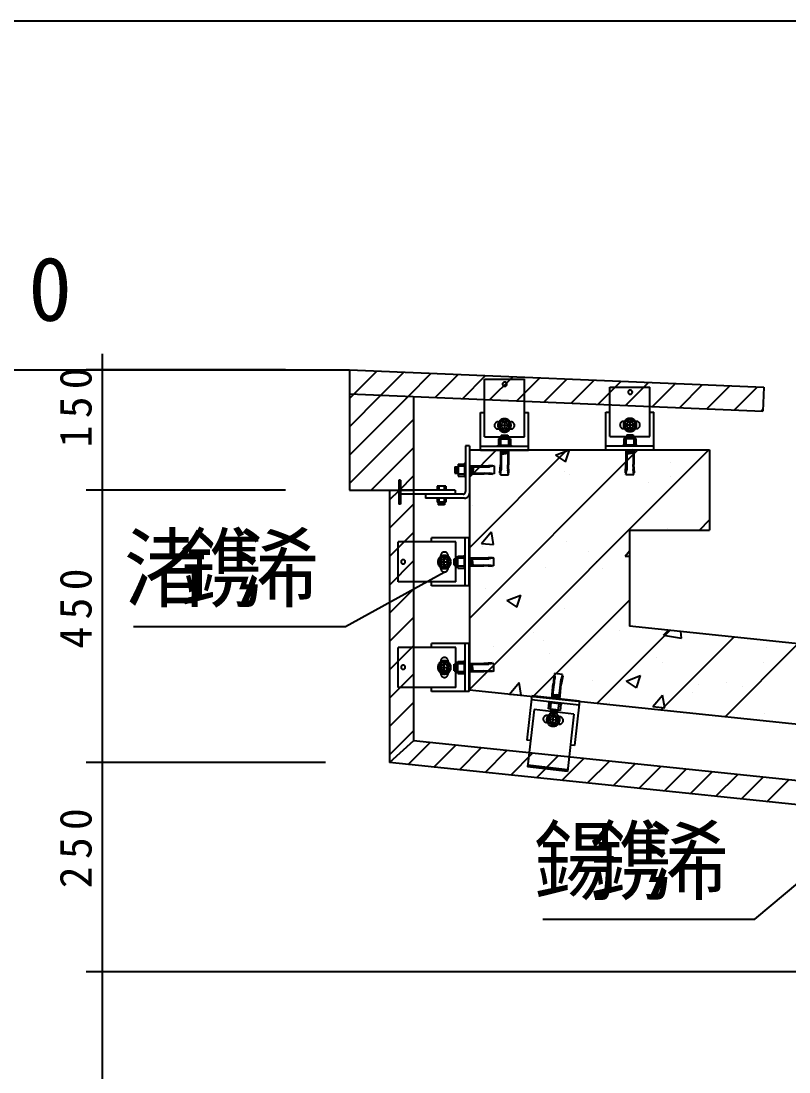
# Model space of a CAD drawing. Header units: metres. Extents: x 0 to 420, y 0 to 297.
# Drawn here: x 141.2 to 189.2, y 231.4 to 297 of the extents above; entities that cross this region are included whole.
import ezdxf

# ---------------------------------------------------------------- set-up
doc = ezdxf.new("R2010")
doc.units = ezdxf.units.M

msp = doc.modelspace()

# ---------------------------------------------------------------- linework, layer by layer
for p, q in [((420, 297), (0, 297)), ((146.28, 276.22), (146.28, 266.72)), ((161.73, 275.2), (116.47, 275.2)), ((157.73, 275.22), (145.28, 275.22)), ((161.73, 275.22), (161.73, 267.72)), ((161.73, 275.22), (187.63, 274.14)), ((161.73, 275.2), (161.75, 275.22)), ((162, 273.71), (163.44, 275.15)), ((163.7, 273.64), (165.14, 275.08)), ((165.4, 273.56), (166.84, 275.01)), ((167.09, 273.49), (168.53, 274.93)), ((168.79, 273.42), (170.23, 274.86)), ((170.17, 271.05), (170.17, 274.64)), ((170.17, 274.64), (172.67, 274.64)), ((170.49, 273.35), (171.93, 274.79)), ((172.18, 273.28), (173.62, 274.72)), ((172.67, 271.05), (172.67, 274.64)), ((173.88, 273.21), (175.32, 274.65)), ((175.58, 273.14), (177.02, 274.58)), ((177.27, 273.07), (178.71, 274.51)), ((178.97, 273), (180.41, 274.44)), ((180.67, 272.93), (182.11, 274.37)), ((182.36, 272.85), (183.8, 274.3)), ((161.73, 273.72), (187.57, 272.64)), ((161.73, 273.44), (162, 273.71)), ((161.73, 271.67), (163.7, 273.64)), ((178.01, 271.07), (178.01, 274.14)), ((178.01, 274.14), (180.51, 274.14)), ((180.51, 271.07), (180.51, 274.14)), ((184.06, 272.78), (185.5, 274.22)), ((185.76, 272.71), (187.2, 274.15)), ((187.63, 274.14), (187.57, 272.64)), ((161.73, 269.9), (165.4, 273.56)), ((165.73, 273.55), (165.73, 252.06)), ((169.92, 270.21), (169.92, 272.56)), ((169.92, 272.56), (170.17, 272.56)), ((172.67, 272.56), (172.92, 272.56)), ((172.92, 270.21), (172.92, 272.56)), ((177.76, 270.23), (177.76, 272.58)), ((177.76, 272.58), (178.01, 272.58)), ((180.51, 272.58), (180.76, 272.58)), ((180.76, 270.23), (180.76, 272.58)), ((187.45, 272.64), (187.57, 272.76)), ((161.73, 268.13), (165.73, 272.13)), ((170.79, 271.76), (170.79, 271.76)), ((171.02, 271.98), (171.07, 271.98)), ((171.42, 272.11), (171.12, 271.93)), ((171.12, 271.93), (171.12, 271.58)), ((171.22, 271.76), (171.42, 271.76)), ((171.72, 271.93), (171.42, 272.11)), ((171.42, 271.96), (171.42, 271.56)), ((171.42, 271.76), (171.62, 271.76)), ((171.72, 271.58), (171.72, 271.93)), ((171.77, 271.98), (171.82, 271.98)), ((172.04, 271.76), (172.04, 271.76)), ((178.63, 271.78), (178.63, 271.78)), ((178.86, 272.01), (178.91, 272.01)), ((179.26, 272.13), (178.96, 271.96)), ((178.96, 271.96), (178.96, 271.61)), ((179.06, 271.78), (179.26, 271.78)), ((179.56, 271.96), (179.26, 272.13)), ((179.26, 271.98), (179.26, 271.58)), ((179.26, 271.78), (179.46, 271.78)), ((179.56, 271.61), (179.56, 271.96)), ((179.61, 272.01), (179.66, 272.01)), ((179.88, 271.78), (179.88, 271.78)), ((170.17, 271.05), (172.67, 271.05)), ((171.02, 271.53), (171.07, 271.53)), ((171.12, 271.58), (171.42, 271.41)), ((171.22, 271.14), (171.22, 270.91)), ((171.22, 271.12), (171.36, 271.14)), ((171.22, 271.09), (171.51, 271.14)), ((171.22, 271.14), (171.62, 271.14)), ((171.22, 271.07), (171.62, 271.13)), ((171.22, 271.04), (171.62, 271.11)), ((171.22, 271.01), (171.62, 271.08)), ((171.22, 270.99), (171.62, 271.05)), ((171.22, 270.96), (171.62, 271.03)), ((171.22, 270.94), (171.62, 271)), ((171.22, 270.91), (171.62, 270.98)), ((171.42, 271.41), (171.72, 271.58)), ((171.42, 271.14), (171.42, 270.91)), ((171.62, 271.14), (171.62, 270.91)), ((171.77, 271.53), (171.82, 271.53)), ((178.01, 271.07), (180.51, 271.07)), ((178.86, 271.56), (178.91, 271.56)), ((178.96, 271.61), (179.26, 271.43)), ((179.06, 271.16), (179.46, 271.16)), ((179.06, 271.09), (179.46, 271.16)), ((179.06, 271.12), (179.35, 271.16)), ((179.06, 271.14), (179.2, 271.16)), ((179.06, 271.16), (179.06, 270.94)), ((179.06, 271.06), (179.46, 271.13)), ((179.06, 271.04), (179.46, 271.11)), ((179.06, 271.01), (179.46, 271.08)), ((179.06, 270.99), (179.46, 271.05)), ((179.06, 270.96), (179.46, 271.03)), ((179.06, 270.94), (179.46, 271)), ((179.22, 270.94), (179.46, 270.98)), ((179.26, 271.43), (179.56, 271.61)), ((179.26, 271.16), (179.26, 270.94)), ((179.46, 271.16), (179.46, 270.94)), ((179.61, 271.56), (179.66, 271.56)), ((163.09, 267.72), (165.73, 270.36)), ((168.98, 270.47), (168.98, 267.62)), ((169.23, 270.47), (168.98, 270.47)), ((169.23, 270.47), (169.23, 267.52)), ((169.92, 270.46), (172.92, 270.46)), ((171, 270.46), (171, 270.51)), ((171, 270.51), (171.85, 270.51)), ((171.04, 270.91), (171.04, 270.51)), ((171.04, 270.91), (171.79, 270.91)), ((171.17, 270.91), (171.17, 270.51)), ((171.38, 270.91), (171.62, 270.95)), ((171.53, 270.91), (171.62, 270.93)), ((171.67, 270.91), (171.67, 270.51)), ((171.79, 270.91), (171.79, 270.51)), ((171.85, 270.46), (171.85, 270.51)), ((177.76, 270.48), (180.76, 270.48)), ((178.84, 270.54), (179.69, 270.54)), ((178.84, 270.49), (178.84, 270.54)), ((178.88, 270.94), (179.63, 270.94)), ((178.88, 270.94), (178.88, 270.54)), ((179.01, 270.94), (179.01, 270.54)), ((179.37, 270.94), (179.46, 270.95)), ((179.51, 270.94), (179.51, 270.54)), ((179.63, 270.94), (179.63, 270.54)), ((179.69, 270.49), (179.69, 270.54)), ((169.23, 255.27), (184.18, 270.22)), ((169.23, 259.69), (179.76, 270.22)), ((169.23, 270.22), (184.23, 270.22)), ((169.23, 270.22), (169.23, 255.22)), ((169.23, 264.11), (175.34, 270.22)), ((169.23, 268.53), (170.92, 270.22)), ((169.92, 270.21), (172.92, 270.21)), ((171.17, 270.21), (171.17, 269.29)), ((171.22, 270.15), (171.59, 270.21)), ((171.22, 270.21), (171.22, 268.97)), ((171.22, 270.13), (171.62, 270.19)), ((171.22, 270.1), (171.62, 270.17)), ((171.22, 270.08), (171.62, 270.14)), ((171.22, 270.05), (171.62, 270.12)), ((171.22, 270.03), (171.62, 270.09)), ((171.22, 270), (171.62, 270.07)), ((171.22, 269.98), (171.62, 270.04)), ((171.22, 269.95), (171.62, 270.02)), ((171.38, 269.98), (171.62, 270.02)), ((171.62, 270.21), (171.62, 268.97)), ((171.67, 270.21), (171.67, 269.29)), ((174.61, 269.89), (175.47, 270.22)), ((174.61, 269.89), (175.23, 269.47)), ((175.24, 269.47), (175.49, 270.22)), ((177.76, 270.23), (180.76, 270.23)), ((179.01, 270.24), (179.01, 269.32)), ((179.06, 270.24), (179.06, 268.99)), ((179.06, 270.18), (179.43, 270.24)), ((179.06, 270.15), (179.46, 270.22)), ((179.06, 270.13), (179.46, 270.19)), ((179.06, 270.1), (179.46, 270.17)), ((179.06, 270.08), (179.46, 270.14)), ((179.06, 270.05), (179.46, 270.12)), ((179.06, 270.03), (179.46, 270.09)), ((179.06, 270), (179.46, 270.07)), ((179.06, 269.98), (179.46, 270.04)), ((179.22, 270), (179.46, 270.04)), ((179.46, 270.24), (179.46, 268.99)), ((179.51, 270.24), (179.51, 269.32)), ((184.23, 270.22), (184.23, 265.22)), ((168.33, 269.17), (168.31, 269.02)), ((168.35, 269.17), (168.31, 268.87)), ((168.38, 269.17), (168.31, 268.77)), ((168.31, 269.17), (168.31, 268.77)), ((168.31, 269.17), (168.53, 269.17)), ((168.4, 269.17), (168.34, 268.77)), ((168.43, 269.17), (168.36, 268.77)), ((168.46, 269.17), (168.39, 268.77)), ((168.48, 269.17), (168.42, 268.77)), ((168.51, 269.17), (168.44, 268.77)), ((168.53, 269.17), (168.47, 268.77)), ((168.53, 269.34), (168.53, 268.59)), ((168.53, 269.34), (168.93, 269.34)), ((168.53, 269.22), (168.93, 269.22)), ((168.93, 269.39), (168.93, 268.54)), ((168.98, 269.39), (168.93, 269.39)), ((169.23, 269.22), (170.15, 269.22)), ((169.23, 269.17), (170.48, 269.17)), ((169.27, 269.17), (169.23, 268.95)), ((169.29, 269.17), (169.23, 268.8)), ((169.32, 269.17), (169.25, 268.77)), ((169.34, 269.17), (169.28, 268.77)), ((169.37, 269.17), (169.3, 268.77)), ((169.39, 269.17), (169.33, 268.77)), ((169.42, 269.17), (169.35, 268.77)), ((169.44, 269.17), (169.38, 268.77)), ((169.47, 269.17), (169.4, 268.77)), ((169.49, 269.17), (169.43, 268.77)), ((170.67, 269.25), (170.15, 269.21)), ((170.68, 269.2), (170.15, 269.16)), ((170.78, 269.22), (170.48, 269.17)), ((170.67, 269.2), (170.67, 269.25)), ((170.74, 269.03), (170.74, 269.03)), ((170.78, 269.22), (170.78, 268.72)), ((171.13, 268.77), (171.17, 269.29)), ((171.18, 268.77), (171.22, 269.29)), ((171.65, 268.77), (171.62, 269.29)), ((171.7, 268.77), (171.67, 269.29)), ((178.98, 268.8), (179.01, 269.32)), ((179.03, 268.79), (179.06, 269.32)), ((179.49, 268.79), (179.46, 269.32)), ((179.54, 268.8), (179.51, 269.32)), ((181.77, 269.46), (181.77, 269.46)), ((146.28, 268.72), (146.28, 249.71)), ((164.85, 267.72), (165.73, 268.6)), ((168.31, 268.97), (168.53, 268.97)), ((168.31, 268.77), (168.53, 268.77)), ((168.53, 269.01), (168.49, 268.77)), ((168.53, 268.86), (168.52, 268.77)), ((168.53, 268.72), (168.93, 268.72)), ((168.53, 268.59), (168.93, 268.59)), ((168.98, 268.54), (168.93, 268.54)), ((169.23, 268.77), (170.48, 268.77)), ((169.23, 268.72), (170.15, 268.72)), ((169.47, 269), (169.43, 268.77)), ((170.68, 268.73), (170.15, 268.77)), ((170.67, 268.68), (170.15, 268.72)), ((170.78, 268.72), (170.47, 268.77)), ((170.67, 268.68), (170.67, 268.73)), ((171.19, 268.77), (171.14, 268.77)), ((171.17, 268.67), (171.22, 268.97)), ((171.17, 268.67), (171.67, 268.67)), ((171.67, 268.67), (171.62, 268.97)), ((171.7, 268.77), (171.65, 268.77)), ((175.14, 268.87), (175.14, 268.87)), ((175.45, 268.66), (175.45, 268.66)), ((179.03, 268.8), (178.98, 268.8)), ((179.01, 268.69), (179.06, 268.99)), ((179.01, 268.69), (179.51, 268.69)), ((179.51, 268.69), (179.46, 269)), ((179.54, 268.8), (179.49, 268.8)), ((181.81, 268.59), (181.81, 268.59)), ((157.73, 267.72), (145.28, 267.72)), ((161.73, 267.72), (165.73, 267.72)), ((164.23, 267.72), (164.23, 250.71)), ((164.23, 267.1), (164.85, 267.72)), ((164.82, 268.34), (164.82, 266.84)), ((164.92, 268.34), (164.82, 268.34)), ((164.92, 268.34), (164.92, 266.84)), ((168.34, 267.72), (164.92, 267.72)), ((167.76, 267.97), (167.21, 267.97)), ((167.21, 267.97), (167.21, 267.72)), ((167.31, 267.97), (167.31, 267.72)), ((167.66, 267.97), (167.66, 267.72)), ((167.76, 267.97), (167.76, 267.72)), ((168.34, 267.72), (168.34, 267.47)), ((177.29, 267.79), (177.29, 267.79)), ((180.42, 268.2), (180.42, 268.2)), ((168.83, 267.47), (164.92, 267.47)), ((166.49, 267.47), (166.49, 267.22)), ((168.93, 267.22), (166.49, 267.22)), ((167.21, 267.22), (167.21, 266.97)), ((167.31, 267.22), (167.31, 266.97)), ((167.66, 267.22), (167.66, 266.97)), ((167.76, 267.22), (167.76, 266.97)), ((164.23, 265.33), (165.73, 266.83)), ((164.92, 266.84), (164.82, 266.84)), ((167.76, 266.97), (167.21, 266.97)), ((167.28, 266.97), (167.28, 266.8)), ((167.55, 266.97), (167.28, 266.93)), ((167.38, 266.97), (167.28, 266.95)), ((167.68, 266.96), (167.28, 266.9)), ((167.68, 266.94), (167.28, 266.88)), ((167.68, 266.91), (167.28, 266.85)), ((167.68, 266.89), (167.28, 266.83)), ((167.68, 266.8), (167.28, 266.8)), ((167.68, 266.86), (167.29, 266.8)), ((167.68, 266.84), (167.46, 266.8)), ((167.68, 266.97), (167.68, 266.8)), ((167.72, 266.97), (167.72, 266.97)), ((169.4, 266.75), (169.4, 266.75)), ((183.6, 265.22), (184.23, 265.85)), ((169.99, 264.39), (170.59, 265.1)), ((170.74, 264.32), (170.6, 265.1)), ((179.23, 265.22), (179.23, 259.21)), ((179.23, 265.22), (184.23, 265.22)), ((181.61, 265.29), (181.61, 265.29)), ((164.23, 263.56), (165.73, 265.06)), ((164.78, 261.98), (164.78, 264.48)), ((168.37, 264.48), (164.78, 264.48)), ((169.21, 264.73), (166.86, 264.73)), ((166.86, 264.48), (166.86, 264.73)), ((168.37, 261.98), (168.37, 264.48)), ((168.96, 261.73), (168.96, 264.73)), ((169.21, 261.73), (169.21, 264.73)), ((175.3, 264.49), (175.3, 264.49)), ((167.66, 263.85), (167.66, 263.85)), ((169.99, 264.39), (170.74, 264.32)), ((170.02, 264.2), (170.02, 264.2)), ((176.69, 263.91), (176.69, 263.91)), ((178.96, 263.6), (179.23, 263.93)), ((164.23, 261.79), (165.73, 263.29)), ((167.49, 263.53), (167.31, 263.23)), ((167.31, 263.23), (167.49, 262.92)), ((167.44, 263.57), (167.44, 263.63)), ((167.46, 263.23), (167.86, 263.23)), ((167.84, 263.53), (167.49, 263.53)), ((167.66, 263.23), (167.66, 263.43)), ((167.66, 263.03), (167.66, 263.23)), ((168.01, 263.23), (167.84, 263.53)), ((167.84, 262.92), (168.01, 263.23)), ((167.89, 263.57), (167.89, 263.63)), ((168.28, 263.43), (168.51, 263.43)), ((168.28, 263.03), (168.28, 263.43)), ((168.33, 263.03), (168.28, 263.32)), ((168.28, 263.23), (168.51, 263.23)), ((168.3, 263.03), (168.28, 263.17)), ((168.35, 263.03), (168.29, 263.43)), ((168.38, 263.03), (168.31, 263.43)), ((168.4, 263.03), (168.34, 263.43)), ((168.43, 263.03), (168.36, 263.43)), ((168.46, 263.03), (168.39, 263.43)), ((168.48, 263.03), (168.42, 263.43)), ((168.51, 263.03), (168.44, 263.43)), ((168.51, 263.18), (168.47, 263.43)), ((168.51, 263.34), (168.49, 263.43)), ((168.51, 263.6), (168.91, 263.6)), ((168.51, 262.85), (168.51, 263.6)), ((168.51, 263.48), (168.91, 263.48)), ((168.96, 263.65), (168.91, 263.65)), ((168.91, 262.8), (168.91, 263.65)), ((169.21, 263.48), (170.13, 263.48)), ((169.21, 263.43), (170.45, 263.43)), ((169.27, 263.03), (169.21, 263.39)), ((169.29, 263.03), (169.23, 263.43)), ((169.32, 263.03), (169.25, 263.43)), ((169.34, 263.03), (169.28, 263.43)), ((169.37, 263.03), (169.3, 263.43)), ((169.39, 263.03), (169.33, 263.43)), ((169.42, 263.03), (169.35, 263.43)), ((169.44, 263.03), (169.38, 263.43)), ((169.44, 263.19), (169.4, 263.43)), ((169.47, 263.03), (169.4, 263.43)), ((170.65, 263.51), (170.13, 263.47)), ((170.65, 263.46), (170.13, 263.42)), ((170.75, 263.48), (170.45, 263.42)), ((170.65, 263.51), (170.65, 263.46)), ((170.75, 262.98), (170.75, 263.48)), ((177.14, 263.27), (177.14, 263.27)), ((178.96, 263.6), (179.23, 263.58)), ((161.48, 259.19), (167.66, 262.6)), ((167.44, 262.83), (167.44, 262.88)), ((167.49, 262.92), (167.84, 262.92)), ((167.66, 262.6), (167.66, 262.6)), ((167.89, 262.83), (167.89, 262.88)), ((168.28, 263.03), (168.51, 263.03)), ((168.51, 262.98), (168.91, 262.98)), ((168.51, 262.85), (168.91, 262.85)), ((168.96, 262.8), (168.91, 262.8)), ((169.21, 263.03), (170.45, 263.03)), ((169.21, 262.98), (170.13, 262.98)), ((170.65, 262.99), (170.13, 263.03)), ((170.65, 262.94), (170.13, 262.98)), ((170.75, 262.98), (170.45, 263.03)), ((170.65, 262.99), (170.65, 262.94)), ((174.01, 262.86), (174.01, 262.86)), ((177.52, 262.82), (177.52, 262.82)), ((168.37, 261.98), (164.78, 261.98)), ((166.86, 261.73), (166.86, 261.98)), ((164.23, 260.03), (165.73, 261.53)), ((169.21, 261.73), (166.86, 261.73)), ((170.23, 261.57), (170.23, 261.57)), ((171.57, 260.82), (172.45, 261.16)), ((172.19, 260.4), (172.45, 261.16)), ((171.57, 260.82), (172.19, 260.4)), ((173.19, 254.81), (179.23, 260.85)), ((175.15, 260.33), (175.15, 260.33)), ((148.23, 259.19), (161.48, 259.19)), ((164.23, 258.26), (165.73, 259.76)), ((221.36, 254.84), (179.23, 259.21)), ((173.22, 258.82), (173.22, 258.82)), ((177.19, 254.39), (181.74, 258.95)), ((178.58, 258.96), (178.58, 258.96)), ((181.19, 253.98), (185.75, 258.53)), ((181.36, 258.65), (181.66, 258.96)), ((181.36, 258.65), (182.48, 258.48)), ((182.48, 258.48), (182.43, 258.88)), ((164.23, 256.49), (165.73, 257.99)), ((168.37, 257.89), (164.78, 257.89)), ((164.78, 255.39), (164.78, 257.89)), ((169.21, 258.14), (166.86, 258.14)), ((166.86, 257.89), (166.86, 258.14)), ((168.37, 255.39), (168.37, 257.89)), ((168.96, 255.14), (168.96, 258.14)), ((169.21, 255.14), (169.21, 258.14)), ((170.72, 257.93), (170.72, 257.93)), ((173.85, 258.34), (173.85, 258.34)), ((185.2, 253.56), (189.75, 258.12)), ((187.8, 257.91), (187.8, 257.91)), ((167.66, 257.27), (167.66, 257.27)), ((174.26, 257.53), (174.26, 257.53)), ((180.93, 257.24), (180.93, 257.24)), ((167.49, 256.95), (167.31, 256.64)), ((167.31, 256.64), (167.49, 256.34)), ((167.44, 256.99), (167.44, 257.04)), ((167.46, 256.64), (167.86, 256.64)), ((167.84, 256.95), (167.49, 256.95)), ((167.66, 256.64), (167.66, 256.84)), ((167.66, 256.44), (167.66, 256.64)), ((168.01, 256.64), (167.84, 256.95)), ((167.84, 256.34), (168.01, 256.64)), ((167.89, 256.99), (167.89, 257.04)), ((168.28, 256.84), (168.51, 256.84)), ((168.28, 256.44), (168.28, 256.84)), ((168.33, 256.44), (168.28, 256.74)), ((168.28, 256.64), (168.51, 256.64)), ((168.3, 256.44), (168.28, 256.58)), ((168.35, 256.44), (168.29, 256.84)), ((168.38, 256.44), (168.31, 256.84)), ((168.4, 256.44), (168.34, 256.84)), ((168.43, 256.44), (168.36, 256.84)), ((168.46, 256.44), (168.39, 256.84)), ((168.48, 256.44), (168.42, 256.84)), ((168.51, 256.44), (168.44, 256.84)), ((168.51, 256.6), (168.47, 256.84)), ((168.51, 256.75), (168.49, 256.84)), ((168.51, 257.02), (168.91, 257.02)), ((168.51, 256.27), (168.51, 257.02)), ((168.51, 256.89), (168.91, 256.89)), ((168.96, 257.07), (168.91, 257.07)), ((168.91, 256.22), (168.91, 257.07)), ((169.21, 256.89), (170.13, 256.89)), ((169.21, 256.84), (170.45, 256.84)), ((169.27, 256.44), (169.21, 256.81)), ((169.29, 256.44), (169.23, 256.84)), ((169.32, 256.44), (169.25, 256.84)), ((169.34, 256.44), (169.28, 256.84)), ((169.37, 256.44), (169.3, 256.84)), ((169.39, 256.44), (169.33, 256.84)), ((169.42, 256.44), (169.35, 256.84)), ((169.44, 256.44), (169.38, 256.84)), ((169.44, 256.6), (169.4, 256.84)), ((169.47, 256.44), (169.4, 256.84)), ((170.65, 256.93), (170.13, 256.89)), ((170.65, 256.88), (170.13, 256.84)), ((170.75, 256.89), (170.45, 256.84)), ((170.65, 256.92), (170.65, 256.87)), ((170.75, 256.39), (170.75, 256.89)), ((181.31, 256.97), (181.31, 256.97)), ((187.6, 256.96), (187.6, 256.96)), ((164.23, 254.72), (165.73, 256.22)), ((167.44, 256.24), (167.44, 256.3)), ((167.49, 256.34), (167.84, 256.34)), ((167.66, 256.02), (167.66, 256.02)), ((167.89, 256.24), (167.89, 256.3)), ((168.28, 256.44), (168.51, 256.44)), ((168.51, 256.39), (168.91, 256.39)), ((168.51, 256.27), (168.91, 256.27)), ((168.96, 256.22), (168.91, 256.22)), ((169.21, 256.44), (170.45, 256.44)), ((169.21, 256.39), (170.13, 256.39)), ((170.65, 256.41), (170.13, 256.44)), ((170.65, 256.36), (170.13, 256.39)), ((170.22, 256.13), (170.22, 256.13)), ((170.75, 256.39), (170.45, 256.44)), ((170.65, 256.41), (170.65, 256.36)), ((174.42, 254.72), (174.56, 255.96)), ((174.5, 256.16), (174.48, 255.64)), ((174.5, 256.16), (174.55, 256.16)), ((174.55, 256.16), (174.53, 255.64)), ((175.04, 256.21), (174.55, 256.26)), ((174.55, 256.26), (174.56, 255.95)), ((174.82, 254.67), (174.96, 255.91)), ((175.01, 256.11), (174.92, 255.59)), ((175.04, 256.21), (174.96, 255.91)), ((175.06, 256.1), (174.97, 255.58)), ((175, 256.17), (175, 256.17)), ((175.01, 256.1), (175.06, 256.1)), ((179.03, 255.79), (179.91, 256.13)), ((179.66, 255.37), (179.91, 256.13)), ((168.37, 255.39), (164.78, 255.39)), ((166.86, 255.14), (166.86, 255.39)), ((171.73, 254.98), (172.33, 255.7)), ((172.47, 254.92), (172.33, 255.7)), ((174.37, 254.73), (174.47, 255.64)), ((174.87, 254.67), (174.97, 255.59)), ((176.89, 255.85), (176.89, 255.85)), ((179.03, 255.79), (179.65, 255.37)), ((183.56, 255.57), (183.56, 255.57)), ((185.29, 255.7), (185.29, 255.7)), ((186.32, 255.48), (186.32, 255.48)), ((169.21, 255.14), (166.86, 255.14)), ((221.36, 249.81), (169.23, 255.22)), ((171.73, 254.98), (172.47, 254.92)), ((173.13, 254.87), (172.81, 252.11)), ((176.08, 254.28), (173.1, 254.63)), ((176.11, 254.53), (173.13, 254.87)), ((174.83, 254.79), (174.42, 254.77)), ((174.83, 254.76), (174.42, 254.74)), ((174.84, 254.89), (174.43, 254.87)), ((174.84, 254.86), (174.43, 254.84)), ((174.83, 254.84), (174.43, 254.82)), ((174.83, 254.81), (174.43, 254.79)), ((174.85, 254.94), (174.44, 254.92)), ((174.68, 254.93), (174.44, 254.92)), ((174.84, 254.91), (174.44, 254.89)), ((174.82, 254.74), (174.45, 254.72)), ((180.69, 254.2), (181.29, 254.92)), ((181.44, 254.13), (181.3, 254.92)), ((183.19, 255.07), (183.19, 255.07)), ((164.23, 252.96), (165.73, 254.46)), ((173.28, 254.01), (172.86, 250.44)), ((175.76, 253.73), (173.28, 254.01)), ((174.16, 254.5), (174.16, 254.45)), ((175, 254.35), (174.16, 254.45)), ((174.16, 254.05), (174.21, 254.44)), ((174.91, 253.96), (174.16, 254.05)), ((174.29, 254.03), (174.33, 254.43)), ((174.31, 253.8), (174.34, 254.03)), ((174.73, 253.93), (174.32, 253.91)), ((174.58, 254), (174.33, 253.99)), ((174.74, 253.98), (174.33, 253.96)), ((174.73, 253.95), (174.33, 253.94)), ((174.43, 254.02), (174.34, 254.01)), ((174.51, 253.78), (174.54, 254)), ((174.71, 253.76), (174.74, 253.98)), ((174.78, 253.97), (174.83, 254.37)), ((174.91, 253.96), (174.95, 254.36)), ((175.01, 254.4), (175, 254.35)), ((176.11, 254.53), (175.79, 251.76)), ((178, 254.45), (178, 254.45)), ((180.69, 254.2), (181.44, 254.13)), ((173.84, 253.45), (173.84, 253.45)), ((174.14, 253.64), (174.09, 253.65)), ((174.18, 253.59), (174.14, 253.24)), ((174.5, 253.73), (174.18, 253.59)), ((174.46, 253.38), (174.26, 253.4)), ((174.72, 253.83), (174.31, 253.81)), ((174.71, 253.76), (174.31, 253.8)), ((174.73, 253.9), (174.32, 253.88)), ((174.72, 253.88), (174.32, 253.86)), ((174.72, 253.85), (174.32, 253.83)), ((174.71, 253.8), (174.42, 253.79)), ((174.44, 253.18), (174.49, 253.58)), ((174.66, 253.36), (174.46, 253.38)), ((174.78, 253.52), (174.5, 253.73)), ((174.71, 253.78), (174.57, 253.77)), ((174.74, 253.17), (174.78, 253.52)), ((174.89, 253.56), (174.83, 253.56)), ((175.08, 253.31), (175.08, 253.31)), ((175.76, 253.73), (175.35, 250.15)), ((187.65, 253.75), (187.65, 253.75)), ((164.23, 251.19), (165.73, 252.69)), ((174.09, 253.2), (174.04, 253.2)), ((174.14, 253.24), (174.42, 253.03)), ((174.42, 253.03), (174.74, 253.17)), ((174.83, 253.11), (174.78, 253.12)), ((165.73, 252.06), (164.23, 250.71)), ((165.4, 250.59), (166.77, 251.96)), ((221.36, 246.29), (165.73, 252.06)), ((173.05, 252.08), (172.81, 252.11)), ((146.28, 251.71), (146.28, 236.64)), ((167, 250.42), (168.37, 251.79)), ((168.6, 250.26), (169.97, 251.62)), ((170.21, 250.09), (171.57, 251.46)), ((175.79, 251.76), (175.54, 251.79)), ((160.23, 250.71), (145.28, 250.71)), ((221.36, 244.78), (164.23, 250.71)), ((171.81, 249.92), (173.17, 251.29)), ((173.41, 249.76), (174.78, 251.12)), ((175.01, 249.59), (176.38, 250.96)), ((176.61, 249.43), (177.98, 250.79)), ((175.35, 250.15), (172.86, 250.44)), ((175.36, 250.25), (172.88, 250.54)), ((178.21, 249.26), (179.58, 250.63)), ((179.82, 249.09), (181.18, 250.46)), ((181.42, 248.93), (182.78, 250.29)), ((183.02, 248.76), (184.39, 250.13)), ((187.07, 240.93), (198.51, 250.55)), ((184.62, 248.6), (185.99, 249.96)), ((186.22, 248.43), (187.59, 249.8)), ((187.82, 248.26), (189.19, 249.63)), ((173.82, 240.93), (187.07, 240.93)), ((146.28, 238.64), (146.28, 211.72)), ((245.54, 237.64), (145.28, 237.64))]:
    msp.add_line(p, q)
for points in [[(171.57, 274.33), (171.56, 274.34), (171.56, 274.36), (171.56, 274.37), (171.56, 274.38), (171.55, 274.39), (171.54, 274.4), (171.54, 274.41), (171.53, 274.42), (171.52, 274.43), (171.51, 274.44), (171.5, 274.45), (171.48, 274.45), (171.47, 274.46), (171.46, 274.46), (171.45, 274.46), (171.43, 274.46), (171.42, 274.46), (171.41, 274.46), (171.39, 274.46), (171.38, 274.45), (171.37, 274.45), (171.36, 274.44), (171.35, 274.43), (171.34, 274.42), (171.33, 274.41), (171.32, 274.4), (171.32, 274.39), (171.31, 274.38), (171.31, 274.37), (171.3, 274.36), (171.3, 274.34), (171.3, 274.33), (171.3, 274.32), (171.3, 274.3), (171.31, 274.29), (171.31, 274.28), (171.32, 274.27), (171.32, 274.26), (171.33, 274.25), (171.34, 274.24), (171.35, 274.23), (171.36, 274.22), (171.37, 274.21), (171.38, 274.21), (171.39, 274.2), (171.41, 274.2), (171.42, 274.2), (171.43, 274.2), (171.45, 274.2), (171.46, 274.2), (171.47, 274.2), (171.48, 274.21), (171.5, 274.21), (171.51, 274.22), (171.52, 274.23), (171.53, 274.24), (171.54, 274.25), (171.54, 274.26), (171.55, 274.27), (171.56, 274.28), (171.56, 274.29), (171.56, 274.3), (171.56, 274.32), (171.57, 274.33)], [(179.41, 273.83), (179.41, 273.84), (179.4, 273.86), (179.4, 273.87), (179.4, 273.88), (179.39, 273.89), (179.38, 273.9), (179.38, 273.92), (179.37, 273.92), (179.36, 273.93), (179.35, 273.94), (179.34, 273.95), (179.32, 273.95), (179.31, 273.96), (179.3, 273.96), (179.29, 273.96), (179.27, 273.96), (179.26, 273.96), (179.25, 273.96), (179.24, 273.96), (179.22, 273.95), (179.21, 273.95), (179.2, 273.94), (179.19, 273.93), (179.18, 273.92), (179.17, 273.92), (179.16, 273.9), (179.16, 273.89), (179.15, 273.88), (179.15, 273.87), (179.14, 273.86), (179.14, 273.84), (179.14, 273.83), (179.14, 273.82), (179.14, 273.81), (179.15, 273.79), (179.15, 273.78), (179.16, 273.77), (179.16, 273.76), (179.17, 273.75), (179.18, 273.74), (179.19, 273.73), (179.2, 273.72), (179.21, 273.71), (179.22, 273.71), (179.24, 273.7), (179.25, 273.7), (179.26, 273.7), (179.27, 273.7), (179.29, 273.7), (179.3, 273.7), (179.31, 273.7), (179.32, 273.71), (179.34, 273.71), (179.35, 273.72), (179.36, 273.73), (179.37, 273.74), (179.38, 273.75), (179.38, 273.76), (179.39, 273.77), (179.4, 273.78), (179.4, 273.79), (179.4, 273.81), (179.41, 273.82), (179.41, 273.83)], [(171.02, 271.98), (171, 271.98), (170.98, 271.98), (170.95, 271.97), (170.93, 271.96), (170.91, 271.95), (170.89, 271.94), (170.88, 271.93), (170.86, 271.91), (170.85, 271.9), (170.83, 271.88), (170.82, 271.86), (170.81, 271.84), (170.8, 271.82), (170.8, 271.8), (170.8, 271.78), (170.79, 271.76), (170.79, 271.76)], [(170.79, 271.76), (170.8, 271.73), (170.8, 271.71), (170.8, 271.69), (170.81, 271.67), (170.82, 271.65), (170.83, 271.63), (170.85, 271.61), (170.86, 271.6), (170.88, 271.58), (170.89, 271.57), (170.91, 271.56), (170.93, 271.55), (170.95, 271.54), (170.98, 271.54), (171, 271.53), (171.02, 271.53)], [(171.83, 271.76), (171.83, 271.8), (171.82, 271.84), (171.81, 271.88), (171.8, 271.91), (171.78, 271.95), (171.76, 271.99), (171.74, 272.02), (171.71, 272.05), (171.68, 272.07), (171.65, 272.1), (171.61, 272.12), (171.58, 272.14), (171.54, 272.15), (171.5, 272.16), (171.46, 272.17), (171.42, 272.17), (171.38, 272.17), (171.34, 272.16), (171.3, 272.15), (171.26, 272.14), (171.22, 272.12), (171.19, 272.1), (171.16, 272.07), (171.13, 272.05), (171.1, 272.02), (171.08, 271.99), (171.06, 271.95), (171.04, 271.91), (171.02, 271.88), (171.01, 271.84), (171.01, 271.8), (171.01, 271.76), (171.01, 271.72), (171.01, 271.68), (171.02, 271.64), (171.04, 271.6), (171.06, 271.56), (171.08, 271.53), (171.1, 271.49), (171.13, 271.46), (171.16, 271.44), (171.19, 271.41), (171.22, 271.39), (171.26, 271.37), (171.3, 271.36), (171.34, 271.35), (171.38, 271.34), (171.42, 271.34), (171.46, 271.34), (171.5, 271.35), (171.54, 271.36), (171.58, 271.37), (171.61, 271.39), (171.65, 271.41), (171.68, 271.44), (171.71, 271.46), (171.74, 271.49), (171.76, 271.53), (171.78, 271.56), (171.8, 271.6), (171.81, 271.64), (171.82, 271.68), (171.83, 271.72), (171.83, 271.76)], [(171.62, 271.76), (171.62, 271.78), (171.62, 271.79), (171.61, 271.81), (171.6, 271.83), (171.6, 271.85), (171.59, 271.87), (171.57, 271.88), (171.56, 271.9), (171.55, 271.91), (171.53, 271.92), (171.51, 271.93), (171.5, 271.94), (171.48, 271.95), (171.46, 271.95), (171.44, 271.95), (171.42, 271.96), (171.4, 271.95), (171.38, 271.95), (171.36, 271.95), (171.34, 271.94), (171.33, 271.93), (171.31, 271.92), (171.29, 271.91), (171.28, 271.9), (171.26, 271.88), (171.25, 271.87), (171.24, 271.85), (171.23, 271.83), (171.23, 271.81), (171.22, 271.79), (171.22, 271.78), (171.22, 271.76), (171.22, 271.74), (171.22, 271.72), (171.23, 271.7), (171.23, 271.68), (171.24, 271.66), (171.25, 271.64), (171.26, 271.63), (171.28, 271.61), (171.29, 271.6), (171.31, 271.59), (171.33, 271.58), (171.34, 271.57), (171.36, 271.56), (171.38, 271.56), (171.4, 271.56), (171.42, 271.56), (171.44, 271.56), (171.46, 271.56), (171.48, 271.56), (171.5, 271.57), (171.51, 271.58), (171.53, 271.59), (171.55, 271.6), (171.56, 271.61), (171.57, 271.63), (171.59, 271.64), (171.6, 271.66), (171.6, 271.68), (171.61, 271.7), (171.62, 271.72), (171.62, 271.74), (171.62, 271.76)], [(172.04, 271.76), (172.04, 271.78), (172.04, 271.8), (172.03, 271.82), (172.03, 271.84), (172.02, 271.86), (172.01, 271.88), (171.99, 271.9), (171.98, 271.91), (171.96, 271.93), (171.94, 271.94), (171.93, 271.95), (171.91, 271.96), (171.88, 271.97), (171.86, 271.98), (171.84, 271.98), (171.82, 271.98), (171.82, 271.98)], [(171.82, 271.53), (171.84, 271.53), (171.86, 271.54), (171.88, 271.54), (171.91, 271.55), (171.93, 271.56), (171.94, 271.57), (171.96, 271.58), (171.98, 271.6), (171.99, 271.61), (172.01, 271.63), (172.02, 271.65), (172.03, 271.67), (172.03, 271.69), (172.04, 271.71), (172.04, 271.73), (172.04, 271.76)], [(178.86, 272.01), (178.84, 272), (178.82, 272), (178.79, 272), (178.77, 271.99), (178.75, 271.98), (178.73, 271.97), (178.72, 271.95), (178.7, 271.94), (178.69, 271.92), (178.67, 271.91), (178.66, 271.89), (178.65, 271.87), (178.64, 271.85), (178.64, 271.82), (178.64, 271.8), (178.63, 271.78), (178.63, 271.78)], [(178.63, 271.78), (178.64, 271.76), (178.64, 271.74), (178.64, 271.72), (178.65, 271.69), (178.66, 271.67), (178.67, 271.66), (178.69, 271.64), (178.7, 271.62), (178.72, 271.61), (178.73, 271.59), (178.75, 271.58), (178.77, 271.57), (178.79, 271.57), (178.82, 271.56), (178.84, 271.56), (178.86, 271.56)], [(179.67, 271.78), (179.67, 271.82), (179.66, 271.86), (179.66, 271.9), (179.64, 271.94), (179.62, 271.98), (179.6, 272.01), (179.58, 272.04), (179.55, 272.07), (179.52, 272.1), (179.49, 272.12), (179.45, 272.15), (179.42, 272.16), (179.38, 272.18), (179.34, 272.19), (179.3, 272.19), (179.26, 272.19), (179.22, 272.19), (179.18, 272.19), (179.14, 272.18), (179.1, 272.16), (179.07, 272.15), (179.03, 272.12), (179, 272.1), (178.97, 272.07), (178.94, 272.04), (178.92, 272.01), (178.9, 271.98), (178.88, 271.94), (178.86, 271.9), (178.85, 271.86), (178.85, 271.82), (178.85, 271.78), (178.85, 271.74), (178.85, 271.7), (178.86, 271.66), (178.88, 271.62), (178.9, 271.59), (178.92, 271.55), (178.94, 271.52), (178.97, 271.49), (179, 271.46), (179.03, 271.44), (179.07, 271.42), (179.1, 271.4), (179.14, 271.39), (179.18, 271.38), (179.22, 271.37), (179.26, 271.37), (179.3, 271.37), (179.34, 271.38), (179.38, 271.39), (179.42, 271.4), (179.45, 271.42), (179.49, 271.44), (179.52, 271.46), (179.55, 271.49), (179.58, 271.52), (179.6, 271.55), (179.62, 271.59), (179.64, 271.62), (179.66, 271.66), (179.66, 271.7), (179.67, 271.74), (179.67, 271.78)], [(179.46, 271.78), (179.46, 271.8), (179.46, 271.82), (179.45, 271.84), (179.44, 271.86), (179.44, 271.88), (179.43, 271.89), (179.41, 271.91), (179.4, 271.92), (179.39, 271.94), (179.37, 271.95), (179.35, 271.96), (179.34, 271.97), (179.32, 271.97), (179.3, 271.98), (179.28, 271.98), (179.26, 271.98), (179.24, 271.98), (179.22, 271.98), (179.2, 271.97), (179.18, 271.97), (179.17, 271.96), (179.15, 271.95), (179.13, 271.94), (179.12, 271.92), (179.11, 271.91), (179.09, 271.89), (179.08, 271.88), (179.08, 271.86), (179.07, 271.84), (179.06, 271.82), (179.06, 271.8), (179.06, 271.78), (179.06, 271.76), (179.06, 271.74), (179.07, 271.72), (179.08, 271.7), (179.08, 271.69), (179.09, 271.67), (179.11, 271.65), (179.12, 271.64), (179.13, 271.63), (179.15, 271.61), (179.17, 271.6), (179.18, 271.6), (179.2, 271.59), (179.22, 271.58), (179.24, 271.58), (179.26, 271.58), (179.28, 271.58), (179.3, 271.58), (179.32, 271.59), (179.34, 271.6), (179.35, 271.6), (179.37, 271.61), (179.39, 271.63), (179.4, 271.64), (179.41, 271.65), (179.43, 271.67), (179.44, 271.69), (179.44, 271.7), (179.45, 271.72), (179.46, 271.74), (179.46, 271.76), (179.46, 271.78)], [(179.88, 271.78), (179.88, 271.8), (179.88, 271.82), (179.88, 271.85), (179.87, 271.87), (179.86, 271.89), (179.85, 271.91), (179.83, 271.92), (179.82, 271.94), (179.8, 271.95), (179.78, 271.97), (179.77, 271.98), (179.75, 271.99), (179.73, 272), (179.7, 272), (179.68, 272), (179.66, 272.01), (179.66, 272.01)], [(179.66, 271.56), (179.68, 271.56), (179.7, 271.56), (179.73, 271.57), (179.75, 271.57), (179.77, 271.58), (179.78, 271.59), (179.8, 271.61), (179.82, 271.62), (179.83, 271.64), (179.85, 271.66), (179.86, 271.67), (179.87, 271.69), (179.88, 271.72), (179.88, 271.74), (179.88, 271.76), (179.88, 271.78)], [(168.83, 267.47), (168.85, 267.47), (168.86, 267.47), (168.87, 267.47), (168.89, 267.48), (168.9, 267.49), (168.91, 267.49), (168.93, 267.5), (168.94, 267.51), (168.95, 267.52), (168.96, 267.53), (168.96, 267.55), (168.97, 267.56), (168.97, 267.57), (168.98, 267.59), (168.98, 267.6), (168.98, 267.62)], [(168.93, 267.22), (168.96, 267.22), (168.99, 267.22), (169.02, 267.23), (169.05, 267.24), (169.07, 267.25), (169.1, 267.27), (169.12, 267.29), (169.14, 267.31), (169.16, 267.33), (169.18, 267.35), (169.2, 267.38), (169.21, 267.4), (169.22, 267.43), (169.23, 267.46), (169.23, 267.49), (169.23, 267.52)], [(167.66, 263.85), (167.64, 263.85), (167.62, 263.85), (167.6, 263.84), (167.58, 263.83), (167.56, 263.83), (167.54, 263.81), (167.52, 263.8), (167.5, 263.79), (167.49, 263.77), (167.48, 263.75), (167.47, 263.73), (167.46, 263.71), (167.45, 263.69), (167.44, 263.67), (167.44, 263.65), (167.44, 263.63), (167.44, 263.63)], [(167.89, 263.63), (167.89, 263.65), (167.88, 263.67), (167.88, 263.69), (167.87, 263.71), (167.86, 263.73), (167.85, 263.75), (167.84, 263.77), (167.82, 263.79), (167.81, 263.8), (167.79, 263.81), (167.77, 263.83), (167.75, 263.83), (167.73, 263.84), (167.71, 263.85), (167.69, 263.85), (167.66, 263.85), (167.66, 263.85)], [(165.22, 263.24), (165.22, 263.25), (165.22, 263.27), (165.22, 263.28), (165.21, 263.29), (165.21, 263.3), (165.2, 263.31), (165.19, 263.32), (165.18, 263.33), (165.17, 263.34), (165.16, 263.35), (165.15, 263.36), (165.14, 263.36), (165.13, 263.37), (165.11, 263.37), (165.1, 263.37), (165.09, 263.37), (165.08, 263.37), (165.06, 263.37), (165.05, 263.37), (165.04, 263.36), (165.03, 263.36), (165.02, 263.35), (165.01, 263.34), (165, 263.33), (164.99, 263.32), (164.98, 263.31), (164.97, 263.3), (164.97, 263.29), (164.96, 263.28), (164.96, 263.27), (164.96, 263.25), (164.96, 263.24), (164.96, 263.23), (164.96, 263.21), (164.96, 263.2), (164.97, 263.19), (164.97, 263.18), (164.98, 263.17), (164.99, 263.16), (165, 263.15), (165.01, 263.14), (165.02, 263.13), (165.03, 263.12), (165.04, 263.12), (165.05, 263.11), (165.06, 263.11), (165.08, 263.11), (165.09, 263.11), (165.1, 263.11), (165.11, 263.11), (165.13, 263.11), (165.14, 263.12), (165.15, 263.12), (165.16, 263.13), (165.17, 263.14), (165.18, 263.15), (165.19, 263.16), (165.2, 263.17), (165.21, 263.18), (165.21, 263.19), (165.22, 263.2), (165.22, 263.21), (165.22, 263.23), (165.22, 263.24)], [(168.08, 263.23), (168.07, 263.27), (168.07, 263.31), (168.06, 263.35), (168.04, 263.38), (168.03, 263.42), (168.01, 263.46), (167.98, 263.49), (167.96, 263.52), (167.93, 263.55), (167.89, 263.57), (167.86, 263.59), (167.82, 263.61), (167.78, 263.62), (167.74, 263.63), (167.7, 263.64), (167.66, 263.64), (167.62, 263.64), (167.58, 263.63), (167.54, 263.62), (167.51, 263.61), (167.47, 263.59), (167.43, 263.57), (167.4, 263.55), (167.37, 263.52), (167.34, 263.49), (167.32, 263.46), (167.3, 263.42), (167.28, 263.38), (167.27, 263.35), (167.26, 263.31), (167.25, 263.27), (167.25, 263.23), (167.25, 263.19), (167.26, 263.15), (167.27, 263.11), (167.28, 263.07), (167.3, 263.03), (167.32, 263), (167.34, 262.96), (167.37, 262.93), (167.4, 262.91), (167.43, 262.88), (167.47, 262.86), (167.51, 262.85), (167.54, 262.83), (167.58, 262.82), (167.62, 262.82), (167.66, 262.81), (167.7, 262.82), (167.74, 262.82), (167.78, 262.83), (167.82, 262.85), (167.86, 262.86), (167.89, 262.88), (167.93, 262.91), (167.96, 262.93), (167.98, 262.96), (168.01, 263), (168.03, 263.03), (168.04, 263.07), (168.06, 263.11), (168.07, 263.15), (168.07, 263.19), (168.08, 263.23)], [(167.86, 263.23), (167.86, 263.25), (167.86, 263.27), (167.85, 263.28), (167.85, 263.3), (167.84, 263.32), (167.83, 263.34), (167.82, 263.35), (167.8, 263.37), (167.79, 263.38), (167.77, 263.39), (167.76, 263.4), (167.74, 263.41), (167.72, 263.42), (167.7, 263.42), (167.68, 263.43), (167.66, 263.43), (167.64, 263.43), (167.62, 263.42), (167.61, 263.42), (167.59, 263.41), (167.57, 263.4), (167.55, 263.39), (167.54, 263.38), (167.52, 263.37), (167.51, 263.35), (167.5, 263.34), (167.49, 263.32), (167.48, 263.3), (167.47, 263.28), (167.47, 263.27), (167.46, 263.25), (167.46, 263.23), (167.46, 263.21), (167.47, 263.19), (167.47, 263.17), (167.48, 263.15), (167.49, 263.13), (167.5, 263.12), (167.51, 263.1), (167.52, 263.09), (167.54, 263.07), (167.55, 263.06), (167.57, 263.05), (167.59, 263.04), (167.61, 263.04), (167.62, 263.03), (167.64, 263.03), (167.66, 263.03), (167.68, 263.03), (167.7, 263.03), (167.72, 263.04), (167.74, 263.04), (167.76, 263.05), (167.77, 263.06), (167.79, 263.07), (167.8, 263.09), (167.82, 263.1), (167.83, 263.12), (167.84, 263.13), (167.85, 263.15), (167.85, 263.17), (167.86, 263.19), (167.86, 263.21), (167.86, 263.23)], [(167.44, 262.83), (167.44, 262.8), (167.44, 262.78), (167.45, 262.76), (167.46, 262.74), (167.47, 262.72), (167.48, 262.7), (167.49, 262.68), (167.5, 262.67), (167.52, 262.65), (167.54, 262.64), (167.56, 262.63), (167.58, 262.62), (167.6, 262.61), (167.62, 262.61), (167.64, 262.6), (167.66, 262.6)], [(167.66, 262.6), (167.69, 262.6), (167.71, 262.61), (167.73, 262.61), (167.75, 262.62), (167.77, 262.63), (167.79, 262.64), (167.81, 262.65), (167.82, 262.67), (167.84, 262.68), (167.85, 262.7), (167.86, 262.72), (167.87, 262.74), (167.88, 262.76), (167.88, 262.78), (167.89, 262.8), (167.89, 262.83)], [(167.66, 257.27), (167.64, 257.27), (167.62, 257.26), (167.6, 257.26), (167.58, 257.25), (167.56, 257.24), (167.54, 257.23), (167.52, 257.22), (167.5, 257.2), (167.49, 257.19), (167.48, 257.17), (167.47, 257.15), (167.46, 257.13), (167.45, 257.11), (167.44, 257.09), (167.44, 257.07), (167.44, 257.04), (167.44, 257.04)], [(167.89, 257.04), (167.89, 257.07), (167.88, 257.09), (167.88, 257.11), (167.87, 257.13), (167.86, 257.15), (167.85, 257.17), (167.84, 257.19), (167.82, 257.2), (167.81, 257.22), (167.79, 257.23), (167.77, 257.24), (167.75, 257.25), (167.73, 257.26), (167.71, 257.26), (167.69, 257.27), (167.66, 257.27), (167.66, 257.27)], [(165.22, 256.66), (165.22, 256.67), (165.22, 256.68), (165.22, 256.7), (165.21, 256.71), (165.21, 256.72), (165.2, 256.73), (165.19, 256.74), (165.18, 256.75), (165.17, 256.76), (165.16, 256.77), (165.15, 256.77), (165.14, 256.78), (165.13, 256.78), (165.11, 256.79), (165.1, 256.79), (165.09, 256.79), (165.08, 256.79), (165.06, 256.79), (165.05, 256.78), (165.04, 256.78), (165.03, 256.77), (165.02, 256.77), (165.01, 256.76), (165, 256.75), (164.99, 256.74), (164.98, 256.73), (164.97, 256.72), (164.97, 256.71), (164.96, 256.7), (164.96, 256.68), (164.96, 256.67), (164.96, 256.66), (164.96, 256.64), (164.96, 256.63), (164.96, 256.62), (164.97, 256.61), (164.97, 256.59), (164.98, 256.58), (164.99, 256.57), (165, 256.56), (165.01, 256.56), (165.02, 256.55), (165.03, 256.54), (165.04, 256.54), (165.05, 256.53), (165.06, 256.53), (165.08, 256.53), (165.09, 256.53), (165.1, 256.53), (165.11, 256.53), (165.13, 256.53), (165.14, 256.54), (165.15, 256.54), (165.16, 256.55), (165.17, 256.56), (165.18, 256.56), (165.19, 256.57), (165.2, 256.58), (165.21, 256.59), (165.21, 256.61), (165.22, 256.62), (165.22, 256.63), (165.22, 256.64), (165.22, 256.66)], [(168.08, 256.64), (168.07, 256.68), (168.07, 256.72), (168.06, 256.76), (168.04, 256.8), (168.03, 256.84), (168.01, 256.87), (167.98, 256.91), (167.96, 256.94), (167.93, 256.96), (167.89, 256.99), (167.86, 257.01), (167.82, 257.03), (167.78, 257.04), (167.74, 257.05), (167.7, 257.05), (167.66, 257.06), (167.62, 257.05), (167.58, 257.05), (167.54, 257.04), (167.51, 257.03), (167.47, 257.01), (167.43, 256.99), (167.4, 256.96), (167.37, 256.94), (167.34, 256.91), (167.32, 256.87), (167.3, 256.84), (167.28, 256.8), (167.27, 256.76), (167.26, 256.72), (167.25, 256.68), (167.25, 256.64), (167.25, 256.6), (167.26, 256.56), (167.27, 256.52), (167.28, 256.49), (167.3, 256.45), (167.32, 256.41), (167.34, 256.38), (167.37, 256.35), (167.4, 256.32), (167.43, 256.3), (167.47, 256.28), (167.51, 256.26), (167.54, 256.25), (167.58, 256.24), (167.62, 256.23), (167.66, 256.23), (167.7, 256.23), (167.74, 256.24), (167.78, 256.25), (167.82, 256.26), (167.86, 256.28), (167.89, 256.3), (167.93, 256.32), (167.96, 256.35), (167.98, 256.38), (168.01, 256.41), (168.03, 256.45), (168.04, 256.49), (168.06, 256.52), (168.07, 256.56), (168.07, 256.6), (168.08, 256.64)], [(167.86, 256.64), (167.86, 256.66), (167.86, 256.68), (167.85, 256.7), (167.85, 256.72), (167.84, 256.74), (167.83, 256.75), (167.82, 256.77), (167.8, 256.79), (167.79, 256.8), (167.77, 256.81), (167.76, 256.82), (167.74, 256.83), (167.72, 256.84), (167.7, 256.84), (167.68, 256.84), (167.66, 256.84), (167.64, 256.84), (167.62, 256.84), (167.61, 256.84), (167.59, 256.83), (167.57, 256.82), (167.55, 256.81), (167.54, 256.8), (167.52, 256.79), (167.51, 256.77), (167.5, 256.75), (167.49, 256.74), (167.48, 256.72), (167.47, 256.7), (167.47, 256.68), (167.46, 256.66), (167.46, 256.64), (167.46, 256.62), (167.47, 256.6), (167.47, 256.59), (167.48, 256.57), (167.49, 256.55), (167.5, 256.53), (167.51, 256.52), (167.52, 256.5), (167.54, 256.49), (167.55, 256.48), (167.57, 256.47), (167.59, 256.46), (167.61, 256.45), (167.62, 256.45), (167.64, 256.44), (167.66, 256.44), (167.68, 256.44), (167.7, 256.45), (167.72, 256.45), (167.74, 256.46), (167.76, 256.47), (167.77, 256.48), (167.79, 256.49), (167.8, 256.5), (167.82, 256.52), (167.83, 256.53), (167.84, 256.55), (167.85, 256.57), (167.85, 256.59), (167.86, 256.6), (167.86, 256.62), (167.86, 256.64)], [(167.44, 256.24), (167.44, 256.22), (167.44, 256.2), (167.45, 256.18), (167.46, 256.16), (167.47, 256.14), (167.48, 256.12), (167.49, 256.1), (167.5, 256.08), (167.52, 256.07), (167.54, 256.06), (167.56, 256.05), (167.58, 256.04), (167.6, 256.03), (167.62, 256.02), (167.64, 256.02), (167.66, 256.02)], [(167.66, 256.02), (167.69, 256.02), (167.71, 256.02), (167.73, 256.03), (167.75, 256.04), (167.77, 256.05), (167.79, 256.06), (167.81, 256.07), (167.82, 256.08), (167.84, 256.1), (167.85, 256.12), (167.86, 256.14), (167.87, 256.16), (167.88, 256.18), (167.88, 256.2), (167.89, 256.22), (167.89, 256.24)], [(174.09, 253.65), (174.09, 253.65), (174.07, 253.65), (174.04, 253.65), (174.02, 253.65), (174, 253.64), (173.98, 253.63), (173.96, 253.63), (173.94, 253.61), (173.92, 253.6), (173.91, 253.59), (173.89, 253.57), (173.88, 253.55), (173.87, 253.53), (173.86, 253.51), (173.85, 253.49), (173.84, 253.47), (173.84, 253.45)], [(173.84, 253.45), (173.84, 253.45), (173.84, 253.43), (173.84, 253.4), (173.84, 253.38), (173.85, 253.36), (173.86, 253.34), (173.87, 253.32), (173.88, 253.3), (173.89, 253.28), (173.91, 253.27), (173.92, 253.25), (173.94, 253.24), (173.96, 253.23), (173.98, 253.22), (174, 253.21), (174.02, 253.21), (174.04, 253.2)], [(174.88, 253.38), (174.87, 253.42), (174.87, 253.46), (174.86, 253.5), (174.84, 253.54), (174.83, 253.58), (174.81, 253.61), (174.78, 253.64), (174.75, 253.67), (174.72, 253.7), (174.69, 253.72), (174.66, 253.75), (174.62, 253.76), (174.58, 253.78), (174.54, 253.79), (174.5, 253.79), (174.46, 253.79), (174.42, 253.79), (174.38, 253.79), (174.34, 253.78), (174.3, 253.76), (174.27, 253.75), (174.23, 253.72), (174.2, 253.7), (174.17, 253.67), (174.14, 253.64), (174.12, 253.61), (174.1, 253.58), (174.08, 253.54), (174.07, 253.5), (174.06, 253.46), (174.05, 253.42), (174.05, 253.38), (174.05, 253.34), (174.06, 253.3), (174.07, 253.26), (174.08, 253.22), (174.1, 253.19), (174.12, 253.15), (174.14, 253.12), (174.17, 253.09), (174.2, 253.06), (174.23, 253.04), (174.27, 253.02), (174.3, 253), (174.34, 252.99), (174.38, 252.98), (174.42, 252.97), (174.46, 252.97), (174.5, 252.97), (174.54, 252.98), (174.58, 252.99), (174.62, 253), (174.66, 253.02), (174.69, 253.04), (174.72, 253.06), (174.75, 253.09), (174.78, 253.12), (174.81, 253.15), (174.83, 253.19), (174.84, 253.22), (174.86, 253.26), (174.87, 253.3), (174.87, 253.34), (174.88, 253.38)], [(174.66, 253.38), (174.66, 253.4), (174.66, 253.42), (174.65, 253.44), (174.65, 253.46), (174.64, 253.48), (174.63, 253.49), (174.62, 253.51), (174.6, 253.52), (174.59, 253.54), (174.57, 253.55), (174.56, 253.56), (174.54, 253.57), (174.52, 253.57), (174.5, 253.58), (174.48, 253.58), (174.46, 253.58), (174.44, 253.58), (174.42, 253.58), (174.4, 253.57), (174.39, 253.57), (174.37, 253.56), (174.35, 253.55), (174.34, 253.54), (174.32, 253.52), (174.31, 253.51), (174.3, 253.49), (174.29, 253.48), (174.28, 253.46), (174.27, 253.44), (174.27, 253.42), (174.26, 253.4), (174.26, 253.38), (174.26, 253.36), (174.27, 253.34), (174.27, 253.32), (174.28, 253.3), (174.29, 253.29), (174.3, 253.27), (174.31, 253.25), (174.32, 253.24), (174.34, 253.23), (174.35, 253.21), (174.37, 253.2), (174.39, 253.2), (174.4, 253.19), (174.42, 253.18), (174.44, 253.18), (174.46, 253.18), (174.48, 253.18), (174.5, 253.18), (174.52, 253.19), (174.54, 253.2), (174.56, 253.2), (174.57, 253.21), (174.59, 253.23), (174.6, 253.24), (174.62, 253.25), (174.63, 253.27), (174.64, 253.29), (174.65, 253.3), (174.65, 253.32), (174.66, 253.34), (174.66, 253.36), (174.66, 253.38)], [(174.83, 253.11), (174.84, 253.11), (174.86, 253.11), (174.88, 253.11), (174.9, 253.11), (174.93, 253.12), (174.95, 253.13), (174.97, 253.14), (174.99, 253.15), (175, 253.16), (175.02, 253.18), (175.03, 253.19), (175.05, 253.21), (175.06, 253.23), (175.07, 253.25), (175.08, 253.27), (175.08, 253.29), (175.08, 253.31)], [(175.08, 253.31), (175.08, 253.31), (175.09, 253.33), (175.08, 253.36), (175.08, 253.38), (175.08, 253.4), (175.07, 253.42), (175.06, 253.44), (175.05, 253.46), (175.03, 253.48), (175.02, 253.49), (175, 253.51), (174.99, 253.52), (174.97, 253.53), (174.95, 253.54), (174.93, 253.55), (174.9, 253.56), (174.89, 253.56)]]:
    msp.add_lwpolyline(points)

# ---------------------------------------------------------------- texts
for s, p in [('0', (141.67, 278.28)), ('渚', (147.65, 260.83)), ('鎸', (151.13, 260.83)), ('浠', (154.61, 260.83)), ('鍚', (173.24, 242.56)), ('鎸', (176.72, 242.56)), ('浠', (180.2, 242.56))]:
    msp.add_text(s, height=4).set_placement(p)
for s, p in [('0', (145.62, 274.01)), ('5', (145.62, 272.2)), ('1', (145.62, 270.38)), ('0', (145.62, 261.46)), ('5', (145.62, 259.64)), ('4', (145.62, 257.82)), ('0', (145.62, 246.49)), ('5', (145.62, 244.68)), ('2', (145.62, 242.86))]:
    msp.add_text(s, height=2, rotation=90).set_placement(p)

doc.saveas('drawing.dxf')
